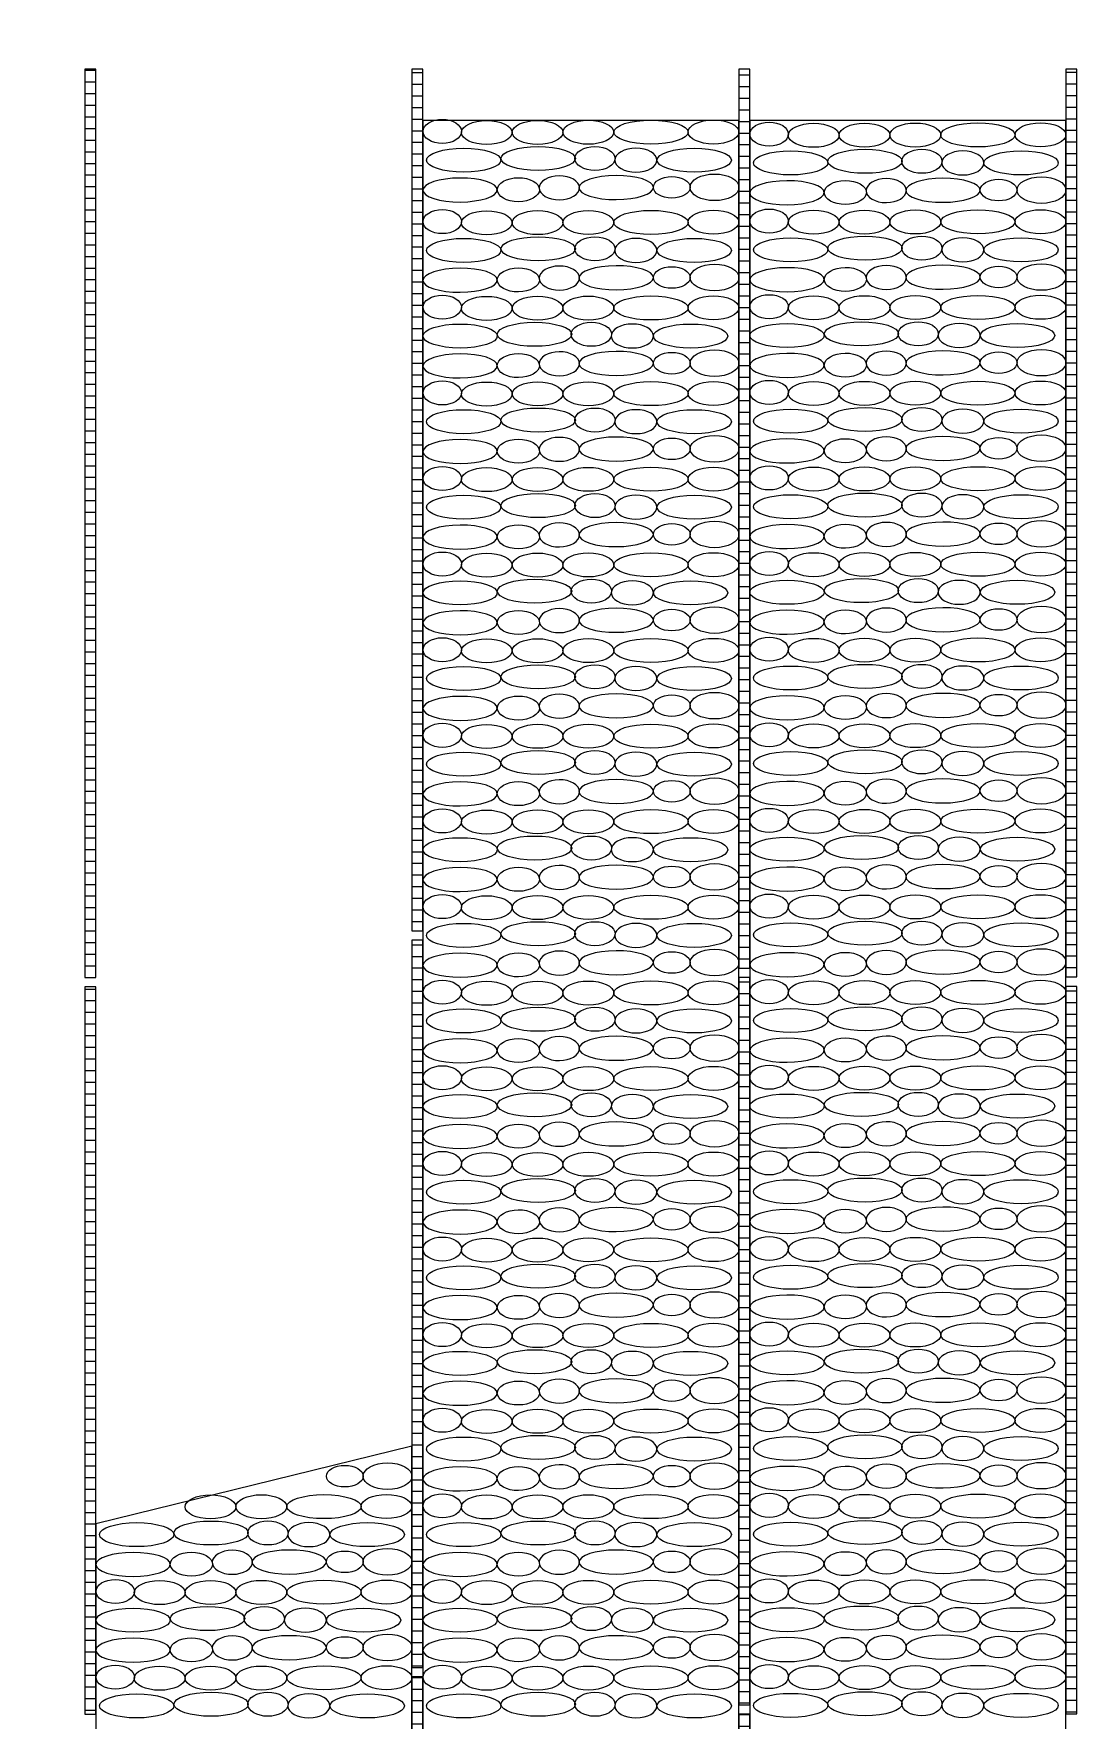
# Model space of a CAD drawing. Header units: inches. Extents: x 523 to 1492, y 69 to 539.
# Drawn here: x 613.63 to 619.3, y 332.64 to 341.84 of the extents above; entities that cross this region are included whole.
import ezdxf
from ezdxf import colors
from ezdxf.entities.mleader import LeaderData, LeaderLine
from ezdxf.math import Vec2, Vec3

# ---------------------------------------------------------------- set-up
doc = ezdxf.new("R2010")
doc.units = ezdxf.units.IN
doc.header["$MEASUREMENT"] = 0
doc.styles.get("Standard").update_dxf_attribs({"font": 'arial.ttf'})
doc.dimstyles.new('ISO-25', dxfattribs={"dimtxt": 2.5, "dimasz": 2.5, "dimexe": 1.25, "dimexo": 0, "dimtad": 1, "dimdec": 0, "dimtxsty": 'Standard', "dimcen": 2.5, "dimadec": 0, "dimazin": 0, "dimtfac": 1, "dimtdec": 0, "dimtmove": 0, "dimatfit": 3, "dimfxl": 0, "dimarcsym": 0})
pattern_1 = [(0, (17.8616, 0.25796), (1e-16, 0.3175), [])]
pattern_2 = [(0, (26.79356, 0.01436), (1e-16, 0.3175), [])]
pattern_3 = [(0, (0, 1.2741), (1e-16, 0.3175), [])]
pattern_4 = [(0, (-2e-05, -12), (1e-16, 0.3175), [])]

# ---------------------------------------------------------------- blocks, each defined once
blk = doc.blocks.new('бут')
at = {"color": 7, "linetype": 'ByBlock', "lineweight": 15}
blk.add_lwpolyline([(1777.275, -4788.042), (1785.907, -4788.042), (1785.907, -4740.129), (1777.275, -4742.251)], close=True, dxfattribs=at)
for centre, major_axis, ratio in [((1784.072, -4740.949), (-0.502, 0), 0.586261), ((1785.241, -4740.949), (-0.667, 0), 0.543772), ((1780.406, -4741.787), (0.694, 0), 0.47197), ((1781.794, -4741.783), (0.694, 0), 0.47197), ((1783.504, -4741.78), (1.016, 0), 0.322367), ((1785.214, -4741.776), (0.694, 0), 0.47197), ((1778.39, -4742.545), (1.016, 0), 0.322367), ((1780.422, -4742.5), (1.016, 0), 0.322367), ((1781.974, -4742.5), (0.549, 0), 0.596748), ((1784.685, -4742.545), (1.016, 0), 0.322367), ((1779.883, -4743.351), (0.575, 0.003), 0.569135), ((1784.072, -4743.286), (-0.502, 0), 0.586261), ((1785.241, -4743.286), (-0.667, 0), 0.543772), ((1777.803, -4744.096), (-0.525, 0), 0.625314), ((1779.018, -4744.127), (0.694, 0), 0.47197), ((1780.406, -4744.123), (0.694, 0), 0.47197), ((1781.794, -4744.12), (0.694, 0), 0.47197), ((1783.504, -4744.116), (1.016, 0), 0.322367), ((1785.214, -4744.113), (0.694, 0), 0.47197), ((1778.292, -4744.882), (1.016, 0), 0.322367), ((1780.324, -4744.837), (1.016, 0), 0.322367), ((1781.875, -4744.837), (0.549, 0), 0.596748), ((1784.586, -4744.882), (1.016, 0), 0.322367), ((1779.883, -4745.69), (0.575, 0.003), 0.569135), ((1784.072, -4745.625), (-0.502, 0), 0.586261), ((1785.241, -4745.625), (-0.667, 0), 0.543772), ((1777.803, -4746.435), (-0.525, 0), 0.625314), ((1779.018, -4746.466), (0.694, 0), 0.47197), ((1780.406, -4746.462), (0.694, 0), 0.47197), ((1781.794, -4746.459), (0.694, 0), 0.47197), ((1783.504, -4746.456), (1.016, 0), 0.322367), ((1785.214, -4746.452), (0.694, 0), 0.47197), ((1778.39, -4747.221), (1.016, 0), 0.322367), ((1780.422, -4747.176), (1.016, 0), 0.322367), ((1781.974, -4747.176), (0.549, 0), 0.596748), ((1784.685, -4747.221), (1.016, 0), 0.322367)]:
    blk.add_ellipse(centre, major_axis=major_axis, ratio=ratio, dxfattribs=at)
at = {"color": 7, "linetype": 'ByBlock', "lineweight": 15, "extrusion": (0, 0, -1)}
for centre, major_axis, ratio in [((1783.093, -4742.545), (-0.575, 0), 0.569135), ((1778.291, -4743.359), (-1.016, -0.005), 0.322367), ((1781.002, -4743.3), (-0.549, -0.003), 0.596748), ((1782.554, -4743.292), (-1.016, -0.005), 0.322367), ((1782.995, -4744.882), (-0.575, 0), 0.569135), ((1778.291, -4745.699), (-1.016, -0.005), 0.322367), ((1781.002, -4745.639), (-0.549, -0.003), 0.596748), ((1782.554, -4745.631), (-1.016, -0.005), 0.322367), ((1783.093, -4747.221), (-0.575, 0), 0.569135)]:
    blk.add_ellipse(centre, major_axis=major_axis, ratio=ratio, dxfattribs=at)
blk = doc.blocks.new('Бут.полосы')
at = {"linetype": 'ByBlock', "lineweight": 15}
h = blk.add_hatch(dxfattribs=at)
h.set_pattern_fill('ANSI31', color=22, scale=0.1, angle=315, style=0)
h.set_pattern_definition(pattern_1)
h.paths.add_polyline_path([(1973.124, -4690.534), (1972.824, -4690.534), (1972.824, -4715.076), (1973.124, -4715.076)])
h = blk.add_hatch(dxfattribs=at)
h.set_pattern_fill('ANSI31', color=22, scale=0.1, angle=315, style=0)
h.set_pattern_definition(pattern_2)
h.paths.add_polyline_path([(1982.056, -4690.534), (1981.756, -4690.534), (1981.756, -4715.319), (1982.056, -4715.319)])
h = blk.add_hatch(dxfattribs=at)
h.set_pattern_fill('ANSI31', color=22, scale=0.1, angle=315, style=0)
h.set_pattern_definition(pattern_1)
h.paths.add_polyline_path([(1973.124, -4715.334), (1972.824, -4715.334), (1972.824, -4735.189), (1973.124, -4735.189)])
h = blk.add_hatch(dxfattribs=at)
h.set_pattern_fill('ANSI31', color=22, scale=0.1, angle=315, style=0)
h.set_pattern_definition(pattern_2)
h.paths.add_polyline_path([(1982.056, -4715.577), (1981.756, -4715.577), (1981.756, -4735.433), (1982.056, -4735.433)])
h = blk.add_hatch(dxfattribs=at)
h.set_pattern_fill('ANSI31', color=22, scale=0.1, angle=315, style=0)
h.set_pattern_definition(pattern_1)
h.paths.add_polyline_path([(1973.124, -4735.447), (1972.824, -4735.447), (1972.824, -4755.303), (1973.124, -4755.303)])
at = {"color": 22, "linetype": 'ByBlock', "lineweight": 15}
for points in [[(1973.124, -4690.534), (1972.824, -4690.534), (1972.824, -4715.076), (1973.124, -4715.076)], [(1982.056, -4690.534), (1981.756, -4690.534), (1981.756, -4715.319), (1982.056, -4715.319)], [(1973.124, -4715.334), (1972.824, -4715.334), (1972.824, -4735.189), (1973.124, -4735.189)], [(1982.056, -4715.577), (1981.756, -4715.577), (1981.756, -4735.433), (1982.056, -4735.433)], [(1973.124, -4735.447), (1972.824, -4735.447), (1972.824, -4755.303), (1973.124, -4755.303)]]:
    blk.add_lwpolyline(points, close=True, dxfattribs=at)
at = {"color": 7, "linetype": 'ByBlock', "lineweight": 15}
blk.add_lwpolyline([(1973.124, -4775.784), (1981.756, -4775.784), (1981.756, -4691.934), (1973.124, -4691.934)], close=True, dxfattribs=at)
at = {"color": 253, "linetype": 'ByBlock', "lineweight": 15}
for centre, major_axis, ratio in [((1973.652, -4692.309), (-0.525, 0), 0.625314), ((1974.867, -4692.34), (0.694, 0), 0.47197), ((1976.255, -4692.337), (0.694, 0), 0.47197), ((1977.643, -4692.333), (0.694, 0), 0.47197), ((1979.353, -4692.33), (1.016, 0), 0.322367), ((1981.063, -4692.326), (0.694, 0), 0.47197), ((1974.239, -4693.095), (1.016, 0), 0.322367), ((1976.271, -4693.05), (1.016, 0), 0.322367), ((1977.823, -4693.05), (0.549, 0), 0.596748), ((1980.534, -4693.095), (1.016, 0), 0.322367), ((1975.732, -4693.901), (0.575, 0.003), 0.569135), ((1979.921, -4693.836), (-0.502, 0), 0.586261), ((1981.09, -4693.836), (-0.667, 0), 0.543772), ((1973.652, -4694.683), (-0.525, 0), 0.625314), ((1974.867, -4694.714), (0.694, 0), 0.47197), ((1976.255, -4694.71), (0.694, 0), 0.47197), ((1977.643, -4694.706), (0.694, 0), 0.47197), ((1979.353, -4694.703), (1.016, 0), 0.322367), ((1981.063, -4694.7), (0.694, 0), 0.47197), ((1974.239, -4695.469), (1.016, 0), 0.322367), ((1976.271, -4695.423), (1.016, 0), 0.322367), ((1977.823, -4695.423), (0.549, 0), 0.596748), ((1980.534, -4695.469), (1.016, 0), 0.322367), ((1981.09, -4696.21), (-0.667, 0), 0.543772), ((1975.732, -4696.275), (0.575, 0.003), 0.569135), ((1979.921, -4696.21), (-0.502, 0), 0.586261), ((1973.652, -4697.02), (-0.525, 0), 0.625314), ((1974.867, -4697.051), (0.694, 0), 0.47197), ((1976.255, -4697.047), (0.694, 0), 0.47197), ((1977.643, -4697.043), (0.694, 0), 0.47197), ((1979.353, -4697.04), (1.016, 0), 0.322367), ((1981.063, -4697.036), (0.694, 0), 0.47197), ((1974.141, -4697.805), (1.016, 0), 0.322367), ((1976.173, -4697.76), (1.016, 0), 0.322367), ((1977.724, -4697.76), (0.549, 0), 0.596748), ((1980.435, -4697.805), (1.016, 0), 0.322367), ((1975.732, -4698.614), (0.575, 0.003), 0.569135), ((1979.921, -4698.549), (-0.502, 0), 0.586261), ((1981.09, -4698.549), (-0.667, 0), 0.543772), ((1973.652, -4699.359), (-0.525, 0), 0.625314), ((1974.867, -4699.39), (0.694, 0), 0.47197), ((1976.255, -4699.386), (0.694, 0), 0.47197), ((1977.643, -4699.382), (0.694, 0), 0.47197), ((1979.353, -4699.379), (1.016, 0), 0.322367), ((1981.063, -4699.376), (0.694, 0), 0.47197), ((1974.239, -4700.144), (1.016, 0), 0.322367), ((1976.271, -4700.099), (1.016, 0), 0.322367), ((1977.823, -4700.099), (0.549, 0), 0.596748), ((1980.534, -4700.144), (1.016, 0), 0.322367), ((1975.732, -4700.951), (0.575, 0.003), 0.569135), ((1979.921, -4700.885), (-0.502, 0), 0.586261), ((1981.09, -4700.885), (-0.667, 0), 0.543772), ((1973.652, -4701.695), (-0.525, 0), 0.625314), ((1974.867, -4701.726), (0.694, 0), 0.47197), ((1976.255, -4701.723), (0.694, 0), 0.47197), ((1977.643, -4701.719), (0.694, 0), 0.47197), ((1979.353, -4701.716), (1.016, 0), 0.322367), ((1981.063, -4701.712), (0.694, 0), 0.47197), ((1974.239, -4702.481), (1.016, 0), 0.322367), ((1976.271, -4702.436), (1.016, 0), 0.322367), ((1977.823, -4702.436), (0.549, 0), 0.596748), ((1980.534, -4702.481), (1.016, 0), 0.322367), ((1975.732, -4703.287), (0.575, 0.003), 0.569135), ((1979.921, -4703.222), (-0.502, 0), 0.586261), ((1981.09, -4703.222), (-0.667, 0), 0.543772), ((1973.652, -4704.032), (-0.525, 0), 0.625314), ((1974.867, -4704.063), (0.694, 0), 0.47197), ((1976.255, -4704.059), (0.694, 0), 0.47197), ((1977.643, -4704.056), (0.694, 0), 0.47197), ((1979.353, -4704.052), (1.016, 0), 0.322367), ((1981.063, -4704.049), (0.694, 0), 0.47197), ((1974.141, -4704.818), (1.016, 0), 0.322367), ((1976.173, -4704.772), (1.016, 0), 0.322367), ((1977.724, -4704.772), (0.549, 0), 0.596748), ((1980.435, -4704.818), (1.016, 0), 0.322367), ((1975.732, -4705.626), (0.575, 0.003), 0.569135), ((1979.921, -4705.561), (-0.502, 0), 0.586261), ((1981.09, -4705.561), (-0.667, 0), 0.543772), ((1973.652, -4706.371), (-0.525, 0), 0.625314), ((1974.867, -4706.402), (0.694, 0), 0.47197), ((1976.255, -4706.398), (0.694, 0), 0.47197), ((1977.643, -4706.395), (0.694, 0), 0.47197), ((1979.353, -4706.392), (1.016, 0), 0.322367), ((1981.063, -4706.388), (0.694, 0), 0.47197), ((1974.239, -4707.157), (1.016, 0), 0.322367), ((1976.271, -4707.112), (1.016, 0), 0.322367), ((1977.823, -4707.112), (0.549, 0), 0.596748), ((1980.534, -4707.157), (1.016, 0), 0.322367), ((1975.732, -4707.963), (0.575, 0.003), 0.569135), ((1979.921, -4707.898), (-0.502, 0), 0.586261), ((1981.09, -4707.898), (-0.667, 0), 0.543772), ((1973.652, -4708.708), (-0.525, 0), 0.625314), ((1974.867, -4708.739), (0.694, 0), 0.47197), ((1976.255, -4708.735), (0.694, 0), 0.47197), ((1977.643, -4708.731), (0.694, 0), 0.47197), ((1979.353, -4708.728), (1.016, 0), 0.322367), ((1981.063, -4708.725), (0.694, 0), 0.47197), ((1974.239, -4709.493), (1.016, 0), 0.322367), ((1976.271, -4709.448), (1.016, 0), 0.322367), ((1977.823, -4709.448), (0.549, 0), 0.596748), ((1980.534, -4709.493), (1.016, 0), 0.322367), ((1975.732, -4710.3), (0.575, 0.003), 0.569135), ((1979.921, -4710.235), (-0.502, 0), 0.586261), ((1981.09, -4710.235), (-0.667, 0), 0.543772), ((1973.652, -4711.044), (-0.525, 0), 0.625314), ((1974.867, -4711.076), (0.694, 0), 0.47197), ((1976.255, -4711.072), (0.694, 0), 0.47197), ((1977.643, -4711.068), (0.694, 0), 0.47197), ((1979.353, -4711.065), (1.016, 0), 0.322367), ((1981.063, -4711.061), (0.694, 0), 0.47197), ((1974.141, -4711.83), (1.016, 0), 0.322367), ((1976.173, -4711.785), (1.016, 0), 0.322367), ((1977.724, -4711.785), (0.549, 0), 0.596748), ((1980.435, -4711.83), (1.016, 0), 0.322367), ((1975.732, -4712.639), (0.575, 0.003), 0.569135), ((1979.921, -4712.574), (-0.502, 0), 0.586261), ((1981.09, -4712.574), (-0.667, 0), 0.543772), ((1973.652, -4713.384), (-0.525, 0), 0.625314), ((1974.867, -4713.415), (0.694, 0), 0.47197), ((1976.255, -4713.411), (0.694, 0), 0.47197), ((1977.643, -4713.407), (0.694, 0), 0.47197), ((1979.353, -4713.404), (1.016, 0), 0.322367), ((1981.063, -4713.4), (0.694, 0), 0.47197), ((1976.271, -4714.124), (1.016, 0), 0.322367), ((1977.823, -4714.124), (0.549, 0), 0.596748), ((1974.239, -4714.169), (1.016, 0), 0.322367), ((1980.534, -4714.169), (1.016, 0), 0.322367), ((1975.732, -4714.975), (0.575, 0.003), 0.569135), ((1979.921, -4714.91), (-0.502, 0), 0.586261), ((1981.09, -4714.91), (-0.667, 0), 0.543772), ((1973.652, -4715.72), (-0.525, 0), 0.625314), ((1974.867, -4715.751), (0.694, 0), 0.47197), ((1976.255, -4715.747), (0.694, 0), 0.47197), ((1977.643, -4715.744), (0.694, 0), 0.47197), ((1979.353, -4715.741), (1.016, 0), 0.322367), ((1981.063, -4715.737), (0.694, 0), 0.47197), ((1974.239, -4716.506), (1.016, 0), 0.322367), ((1976.271, -4716.461), (1.016, 0), 0.322367), ((1977.823, -4716.461), (0.549, 0), 0.596748), ((1980.534, -4716.506), (1.016, 0), 0.322367), ((1975.732, -4717.312), (0.575, 0.003), 0.569135), ((1979.921, -4717.247), (-0.502, 0), 0.586261), ((1981.09, -4717.247), (-0.667, 0), 0.543772), ((1973.652, -4718.057), (-0.525, 0), 0.625314), ((1974.867, -4718.088), (0.694, 0), 0.47197), ((1976.255, -4718.084), (0.694, 0), 0.47197), ((1977.643, -4718.08), (0.694, 0), 0.47197), ((1979.353, -4718.077), (1.016, 0), 0.322367), ((1981.063, -4718.074), (0.694, 0), 0.47197), ((1974.141, -4718.843), (1.016, 0), 0.322367), ((1976.173, -4718.797), (1.016, 0), 0.322367), ((1977.724, -4718.797), (0.549, 0), 0.596748), ((1980.435, -4718.843), (1.016, 0), 0.322367), ((1975.732, -4719.651), (0.575, 0.003), 0.569135), ((1979.921, -4719.586), (-0.502, 0), 0.586261), ((1981.09, -4719.586), (-0.667, 0), 0.543772), ((1973.652, -4720.396), (-0.525, 0), 0.625314), ((1974.867, -4720.427), (0.694, 0), 0.47197), ((1976.255, -4720.423), (0.694, 0), 0.47197), ((1977.643, -4720.419), (0.694, 0), 0.47197), ((1979.353, -4720.416), (1.016, 0), 0.322367), ((1981.063, -4720.413), (0.694, 0), 0.47197), ((1974.239, -4721.182), (1.016, 0), 0.322367), ((1976.271, -4721.136), (1.016, 0), 0.322367), ((1977.823, -4721.136), (0.549, 0), 0.596748), ((1980.534, -4721.182), (1.016, 0), 0.322367), ((1979.921, -4721.923), (-0.502, 0), 0.586261), ((1981.09, -4721.923), (-0.667, 0), 0.543772), ((1975.732, -4721.988), (0.575, 0.003), 0.569135), ((1973.652, -4722.733), (-0.525, 0), 0.625314), ((1974.867, -4722.764), (0.694, 0), 0.47197), ((1976.255, -4722.76), (0.694, 0), 0.47197), ((1977.643, -4722.756), (0.694, 0), 0.47197), ((1979.353, -4722.753), (1.016, 0), 0.322367), ((1981.063, -4722.749), (0.694, 0), 0.47197), ((1974.239, -4723.518), (1.016, 0), 0.322367), ((1976.271, -4723.473), (1.016, 0), 0.322367), ((1977.823, -4723.473), (0.549, 0), 0.596748), ((1980.534, -4723.518), (1.016, 0), 0.322367), ((1981.09, -4724.259), (-0.667, 0), 0.543772), ((1975.732, -4724.324), (0.575, 0.003), 0.569135), ((1979.921, -4724.259), (-0.502, 0), 0.586261), ((1973.652, -4725.069), (-0.525, 0), 0.625314), ((1974.867, -4725.1), (0.694, 0), 0.47197), ((1976.255, -4725.097), (0.694, 0), 0.47197), ((1977.643, -4725.093), (0.694, 0), 0.47197), ((1979.353, -4725.09), (1.016, 0), 0.322367), ((1981.063, -4725.086), (0.694, 0), 0.47197), ((1974.141, -4725.855), (1.016, 0), 0.322367), ((1976.173, -4725.81), (1.016, 0), 0.322367), ((1977.724, -4725.81), (0.549, 0), 0.596748), ((1980.435, -4725.855), (1.016, 0), 0.322367), ((1981.09, -4726.598), (-0.667, 0), 0.543772), ((1975.732, -4726.664), (0.575, 0.003), 0.569135), ((1979.921, -4726.598), (-0.502, 0), 0.586261), ((1973.652, -4727.408), (-0.525, 0), 0.625314), ((1974.867, -4727.439), (0.694, 0), 0.47197), ((1976.255, -4727.436), (0.694, 0), 0.47197), ((1977.643, -4727.432), (0.694, 0), 0.47197), ((1979.353, -4727.429), (1.016, 0), 0.322367), ((1981.063, -4727.425), (0.694, 0), 0.47197), ((1974.239, -4728.194), (1.016, 0), 0.322367), ((1976.271, -4728.149), (1.016, 0), 0.322367), ((1977.823, -4728.149), (0.549, 0), 0.596748), ((1980.534, -4728.194), (1.016, 0), 0.322367), ((1975.732, -4729), (0.575, 0.003), 0.569135), ((1979.921, -4728.935), (-0.502, 0), 0.586261), ((1981.09, -4728.935), (-0.667, 0), 0.543772), ((1973.652, -4729.745), (-0.525, 0), 0.625314), ((1974.867, -4729.776), (0.694, 0), 0.47197), ((1976.255, -4729.772), (0.694, 0), 0.47197), ((1977.643, -4729.769), (0.694, 0), 0.47197), ((1979.353, -4729.765), (1.016, 0), 0.322367), ((1981.063, -4729.762), (0.694, 0), 0.47197), ((1974.239, -4730.531), (1.016, 0), 0.322367), ((1976.271, -4730.486), (1.016, 0), 0.322367), ((1977.823, -4730.486), (0.549, 0), 0.596748), ((1980.534, -4730.531), (1.016, 0), 0.322367), ((1975.732, -4731.337), (0.575, 0.003), 0.569135), ((1979.921, -4731.272), (-0.502, 0), 0.586261), ((1981.09, -4731.272), (-0.667, 0), 0.543772), ((1973.652, -4732.082), (-0.525, 0), 0.625314), ((1974.867, -4732.113), (0.694, 0), 0.47197), ((1976.255, -4732.109), (0.694, 0), 0.47197), ((1977.643, -4732.105), (0.694, 0), 0.47197), ((1979.353, -4732.102), (1.016, 0), 0.322367), ((1981.063, -4732.098), (0.694, 0), 0.47197), ((1974.141, -4732.867), (1.016, 0), 0.322367), ((1976.173, -4732.822), (1.016, 0), 0.322367), ((1977.724, -4732.822), (0.549, 0), 0.596748), ((1980.435, -4732.867), (1.016, 0), 0.322367), ((1975.732, -4733.676), (0.575, 0.003), 0.569135), ((1979.921, -4733.611), (-0.502, 0), 0.586261), ((1981.09, -4733.611), (-0.667, 0), 0.543772), ((1973.652, -4734.421), (-0.525, 0), 0.625314), ((1974.867, -4734.452), (0.694, 0), 0.47197), ((1976.255, -4734.448), (0.694, 0), 0.47197), ((1977.643, -4734.444), (0.694, 0), 0.47197), ((1979.353, -4734.441), (1.016, 0), 0.322367), ((1981.063, -4734.438), (0.694, 0), 0.47197), ((1974.239, -4735.206), (1.016, 0), 0.322367), ((1976.271, -4735.161), (1.016, 0), 0.322367), ((1977.823, -4735.161), (0.549, 0), 0.596748), ((1980.534, -4735.206), (1.016, 0), 0.322367)]:
    blk.add_ellipse(centre, major_axis=major_axis, ratio=ratio, dxfattribs=at)
at = {"color": 253, "linetype": 'ByBlock', "lineweight": 15, "extrusion": (0, 0, -1)}
for centre, major_axis, ratio in [((1978.942, -4693.095), (-0.575, 0), 0.569135), ((1974.14, -4693.909), (-1.016, -0.005), 0.322367), ((1976.851, -4693.85), (-0.549, -0.003), 0.596748), ((1978.402, -4693.842), (-1.016, -0.005), 0.322367), ((1978.942, -4695.469), (-0.575, 0), 0.569135), ((1974.14, -4696.283), (-1.016, -0.005), 0.322367), ((1976.851, -4696.224), (-0.549, -0.003), 0.596748), ((1978.402, -4696.216), (-1.016, -0.005), 0.322367), ((1978.844, -4697.805), (-0.575, 0), 0.569135), ((1974.14, -4698.622), (-1.016, -0.005), 0.322367), ((1976.851, -4698.563), (-0.549, -0.003), 0.596748), ((1978.402, -4698.555), (-1.016, -0.005), 0.322367), ((1978.942, -4700.144), (-0.575, 0), 0.569135), ((1974.14, -4700.959), (-1.016, -0.005), 0.322367), ((1976.851, -4700.9), (-0.549, -0.003), 0.596748), ((1978.402, -4700.892), (-1.016, -0.005), 0.322367), ((1978.942, -4702.481), (-0.575, 0), 0.569135), ((1974.14, -4703.295), (-1.016, -0.005), 0.322367), ((1976.851, -4703.236), (-0.549, -0.003), 0.596748), ((1978.402, -4703.228), (-1.016, -0.005), 0.322367), ((1978.844, -4704.818), (-0.575, 0), 0.569135), ((1974.14, -4705.635), (-1.016, -0.005), 0.322367), ((1976.851, -4705.575), (-0.549, -0.003), 0.596748), ((1978.402, -4705.567), (-1.016, -0.005), 0.322367), ((1978.942, -4707.157), (-0.575, 0), 0.569135), ((1974.14, -4707.971), (-1.016, -0.005), 0.322367), ((1976.851, -4707.912), (-0.549, -0.003), 0.596748), ((1978.402, -4707.904), (-1.016, -0.005), 0.322367), ((1978.942, -4709.493), (-0.575, 0), 0.569135), ((1974.14, -4710.308), (-1.016, -0.005), 0.322367), ((1976.851, -4710.249), (-0.549, -0.003), 0.596748), ((1978.402, -4710.241), (-1.016, -0.005), 0.322367), ((1978.844, -4711.83), (-0.575, 0), 0.569135), ((1974.14, -4712.647), (-1.016, -0.005), 0.322367), ((1976.851, -4712.588), (-0.549, -0.003), 0.596748), ((1978.402, -4712.58), (-1.016, -0.005), 0.322367), ((1978.942, -4714.169), (-0.575, 0), 0.569135), ((1974.14, -4714.984), (-1.016, -0.005), 0.322367), ((1976.851, -4714.924), (-0.549, -0.003), 0.596748), ((1978.402, -4714.916), (-1.016, -0.005), 0.322367), ((1978.942, -4716.506), (-0.575, 0), 0.569135), ((1974.14, -4717.32), (-1.016, -0.005), 0.322367), ((1976.851, -4717.261), (-0.549, -0.003), 0.596748), ((1978.402, -4717.253), (-1.016, -0.005), 0.322367), ((1978.844, -4718.843), (-0.575, 0), 0.569135), ((1974.14, -4719.659), (-1.016, -0.005), 0.322367), ((1976.851, -4719.6), (-0.549, -0.003), 0.596748), ((1978.402, -4719.592), (-1.016, -0.005), 0.322367), ((1978.942, -4721.182), (-0.575, 0), 0.569135), ((1976.851, -4721.937), (-0.549, -0.003), 0.596748), ((1978.402, -4721.929), (-1.016, -0.005), 0.322367), ((1974.14, -4721.996), (-1.016, -0.005), 0.322367), ((1978.942, -4723.518), (-0.575, 0), 0.569135), ((1978.402, -4724.265), (-1.016, -0.005), 0.322367), ((1974.14, -4724.333), (-1.016, -0.005), 0.322367), ((1976.851, -4724.273), (-0.549, -0.003), 0.596748), ((1978.844, -4725.855), (-0.575, 0), 0.569135), ((1974.14, -4726.672), (-1.016, -0.005), 0.322367), ((1976.851, -4726.613), (-0.549, -0.003), 0.596748), ((1978.402, -4726.605), (-1.016, -0.005), 0.322367), ((1978.942, -4728.194), (-0.575, 0), 0.569135), ((1974.14, -4729.008), (-1.016, -0.005), 0.322367), ((1976.851, -4728.949), (-0.549, -0.003), 0.596748), ((1978.402, -4728.941), (-1.016, -0.005), 0.322367), ((1978.942, -4730.531), (-0.575, 0), 0.569135), ((1974.14, -4731.345), (-1.016, -0.005), 0.322367), ((1976.851, -4731.286), (-0.549, -0.003), 0.596748), ((1978.402, -4731.278), (-1.016, -0.005), 0.322367), ((1978.844, -4732.867), (-0.575, 0), 0.569135), ((1974.14, -4733.684), (-1.016, -0.005), 0.322367), ((1976.851, -4733.625), (-0.549, -0.003), 0.596748), ((1978.402, -4733.617), (-1.016, -0.005), 0.322367), ((1978.942, -4735.206), (-0.575, 0), 0.569135)]:
    blk.add_ellipse(centre, major_axis=major_axis, ratio=ratio, dxfattribs=at)
blk = doc.blocks.new('Бут.дорожка 8м')
at = {"linetype": 'ByBlock', "lineweight": 15}
h = blk.add_hatch(dxfattribs=at)
h.set_pattern_fill('ANSI31', color=22, scale=0.1, angle=315, style=0)
h.set_pattern_definition(pattern_3)
h.paths.add_polyline_path([(1955.263, -4690.534), (1954.963, -4690.534), (1954.963, -4714.06), (1955.263, -4714.06)])
h = blk.add_hatch(dxfattribs=at)
h.set_pattern_fill('ANSI31', color=22, scale=0.1, angle=315, style=0)
h.set_pattern_definition(pattern_3)
h.paths.add_polyline_path([(1955.263, -4714.317), (1954.963, -4714.317), (1954.963, -4734.173), (1955.263, -4734.173)])
h = blk.add_hatch(dxfattribs=at)
h.set_pattern_fill('ANSI31', color=22, scale=0.1, angle=315, style=0)
h.set_pattern_definition(pattern_3)
h.paths.add_polyline_path([(1955.263, -4734.431), (1954.963, -4734.431), (1954.963, -4754.287), (1955.263, -4754.287)])
at = {"color": 22, "linetype": 'ByBlock', "lineweight": 15}
for points in [[(1955.263, -4690.534), (1954.963, -4690.534), (1954.963, -4714.06), (1955.263, -4714.06)], [(1955.263, -4714.317), (1954.963, -4714.317), (1954.963, -4734.173), (1955.263, -4734.173)], [(1955.263, -4734.431), (1954.963, -4734.431), (1954.963, -4754.287), (1955.263, -4754.287)]]:
    blk.add_lwpolyline(points, close=True, dxfattribs=at)
at = {"color": 7, "linetype": 'ByBlock', "lineweight": 15}
blk.add_lwpolyline([(1955.263, -4776.042), (1963.895, -4776.042), (1963.895, -4691.934), (1955.263, -4691.934)], close=True, dxfattribs=at)
at = {"color": 253, "linetype": 'ByBlock', "lineweight": 15}
for centre, major_axis, ratio in [((1955.791, -4692.234), (-0.525, 0), 0.625314), ((1957.006, -4692.265), (0.694, 0), 0.47197), ((1958.394, -4692.261), (0.694, 0), 0.47197), ((1959.781, -4692.257), (0.694, 0), 0.47197), ((1961.491, -4692.254), (1.016, 0), 0.322367), ((1963.201, -4692.251), (0.694, 0), 0.47197), ((1958.41, -4692.974), (1.016, 0), 0.322367), ((1959.962, -4692.974), (0.549, 0), 0.596748), ((1956.378, -4693.019), (1.016, 0), 0.322367), ((1962.672, -4693.019), (1.016, 0), 0.322367), ((1957.87, -4693.826), (0.575, 0.003), 0.569135), ((1962.059, -4693.761), (-0.502, 0), 0.586261), ((1963.228, -4693.761), (-0.667, 0), 0.543772), ((1955.791, -4694.697), (-0.525, 0), 0.625314), ((1957.006, -4694.728), (0.694, 0), 0.47197), ((1958.394, -4694.725), (0.694, 0), 0.47197), ((1959.781, -4694.721), (0.694, 0), 0.47197), ((1961.491, -4694.718), (1.016, 0), 0.322367), ((1963.201, -4694.714), (0.694, 0), 0.47197), ((1956.378, -4695.483), (1.016, 0), 0.322367), ((1958.41, -4695.438), (1.016, 0), 0.322367), ((1959.962, -4695.438), (0.549, 0), 0.596748), ((1962.672, -4695.483), (1.016, 0), 0.322367), ((1963.228, -4696.224), (-0.667, 0), 0.543772), ((1957.87, -4696.289), (0.575, 0.003), 0.569135), ((1962.059, -4696.224), (-0.502, 0), 0.586261), ((1955.791, -4697.034), (-0.525, 0), 0.625314), ((1957.006, -4697.065), (0.694, 0), 0.47197), ((1958.394, -4697.061), (0.694, 0), 0.47197), ((1959.781, -4697.057), (0.694, 0), 0.47197), ((1961.491, -4697.054), (1.016, 0), 0.322367), ((1963.201, -4697.051), (0.694, 0), 0.47197), ((1956.279, -4697.82), (1.016, 0), 0.322367), ((1958.311, -4697.774), (1.016, 0), 0.322367), ((1959.863, -4697.774), (0.549, 0), 0.596748), ((1962.573, -4697.82), (1.016, 0), 0.322367), ((1957.87, -4698.628), (0.575, 0.003), 0.569135), ((1962.059, -4698.563), (-0.502, 0), 0.586261), ((1963.228, -4698.563), (-0.667, 0), 0.543772), ((1955.791, -4699.373), (-0.525, 0), 0.625314), ((1957.006, -4699.404), (0.694, 0), 0.47197), ((1958.394, -4699.4), (0.694, 0), 0.47197), ((1959.781, -4699.397), (0.694, 0), 0.47197), ((1961.491, -4699.393), (1.016, 0), 0.322367), ((1963.201, -4699.39), (0.694, 0), 0.47197), ((1956.378, -4700.159), (1.016, 0), 0.322367), ((1958.41, -4700.114), (1.016, 0), 0.322367), ((1959.962, -4700.114), (0.549, 0), 0.596748), ((1962.672, -4700.159), (1.016, 0), 0.322367), ((1957.87, -4700.965), (0.575, 0.003), 0.569135), ((1962.059, -4700.9), (-0.502, 0), 0.586261), ((1963.228, -4700.9), (-0.667, 0), 0.543772), ((1955.791, -4701.71), (-0.525, 0), 0.625314), ((1961.491, -4701.73), (1.016, 0), 0.322367), ((1963.201, -4701.727), (0.694, 0), 0.47197), ((1957.006, -4701.741), (0.694, 0), 0.47197), ((1958.394, -4701.737), (0.694, 0), 0.47197), ((1959.781, -4701.733), (0.694, 0), 0.47197), ((1956.378, -4702.495), (1.016, 0), 0.322367), ((1958.41, -4702.45), (1.016, 0), 0.322367), ((1959.962, -4702.45), (0.549, 0), 0.596748), ((1962.672, -4702.495), (1.016, 0), 0.322367), ((1957.87, -4703.302), (0.575, 0.003), 0.569135), ((1962.059, -4703.236), (-0.502, 0), 0.586261), ((1963.228, -4703.236), (-0.667, 0), 0.543772), ((1955.791, -4704.046), (-0.525, 0), 0.625314), ((1957.006, -4704.077), (0.694, 0), 0.47197), ((1958.394, -4704.074), (0.694, 0), 0.47197), ((1959.781, -4704.07), (0.694, 0), 0.47197), ((1961.491, -4704.067), (1.016, 0), 0.322367), ((1963.201, -4704.063), (0.694, 0), 0.47197), ((1956.279, -4704.832), (1.016, 0), 0.322367), ((1958.311, -4704.787), (1.016, 0), 0.322367), ((1959.863, -4704.787), (0.549, 0), 0.596748), ((1962.573, -4704.832), (1.016, 0), 0.322367), ((1957.87, -4705.641), (0.575, 0.003), 0.569135), ((1962.059, -4705.576), (-0.502, 0), 0.586261), ((1963.228, -4705.576), (-0.667, 0), 0.543772), ((1955.791, -4706.386), (-0.525, 0), 0.625314), ((1957.006, -4706.417), (0.694, 0), 0.47197), ((1958.394, -4706.413), (0.694, 0), 0.47197), ((1959.781, -4706.409), (0.694, 0), 0.47197), ((1961.491, -4706.406), (1.016, 0), 0.322367), ((1963.201, -4706.402), (0.694, 0), 0.47197), ((1956.378, -4707.171), (1.016, 0), 0.322367), ((1958.41, -4707.126), (1.016, 0), 0.322367), ((1959.962, -4707.126), (0.549, 0), 0.596748), ((1962.672, -4707.171), (1.016, 0), 0.322367), ((1957.87, -4707.977), (0.575, 0.003), 0.569135), ((1962.059, -4707.912), (-0.502, 0), 0.586261), ((1963.228, -4707.912), (-0.667, 0), 0.543772), ((1955.791, -4708.722), (-0.525, 0), 0.625314), ((1957.006, -4708.753), (0.694, 0), 0.47197), ((1958.394, -4708.749), (0.694, 0), 0.47197), ((1959.781, -4708.746), (0.694, 0), 0.47197), ((1961.491, -4708.743), (1.016, 0), 0.322367), ((1963.201, -4708.739), (0.694, 0), 0.47197), ((1956.378, -4709.508), (1.016, 0), 0.322367), ((1958.41, -4709.463), (1.016, 0), 0.322367), ((1959.962, -4709.463), (0.549, 0), 0.596748), ((1962.672, -4709.508), (1.016, 0), 0.322367), ((1957.87, -4710.314), (0.575, 0.003), 0.569135), ((1962.059, -4710.249), (-0.502, 0), 0.586261), ((1963.228, -4710.249), (-0.667, 0), 0.543772), ((1955.791, -4711.059), (-0.525, 0), 0.625314), ((1957.006, -4711.09), (0.694, 0), 0.47197), ((1958.394, -4711.086), (0.694, 0), 0.47197), ((1959.781, -4711.082), (0.694, 0), 0.47197), ((1961.491, -4711.079), (1.016, 0), 0.322367), ((1963.201, -4711.076), (0.694, 0), 0.47197), ((1956.279, -4711.844), (1.016, 0), 0.322367), ((1958.311, -4711.799), (1.016, 0), 0.322367), ((1959.863, -4711.799), (0.549, 0), 0.596748), ((1962.573, -4711.844), (1.016, 0), 0.322367), ((1957.87, -4712.653), (0.575, 0.003), 0.569135), ((1962.059, -4712.588), (-0.502, 0), 0.586261), ((1963.228, -4712.588), (-0.667, 0), 0.543772), ((1955.791, -4713.398), (-0.525, 0), 0.625314), ((1957.006, -4713.429), (0.694, 0), 0.47197), ((1958.394, -4713.425), (0.694, 0), 0.47197), ((1959.781, -4713.421), (0.694, 0), 0.47197), ((1961.491, -4713.418), (1.016, 0), 0.322367), ((1963.201, -4713.415), (0.694, 0), 0.47197), ((1958.41, -4714.138), (1.016, 0), 0.322367), ((1959.962, -4714.138), (0.549, 0), 0.596748), ((1956.378, -4714.184), (1.016, 0), 0.322367), ((1962.672, -4714.184), (1.016, 0), 0.322367), ((1957.87, -4714.99), (0.575, 0.003), 0.569135), ((1962.059, -4714.925), (-0.502, 0), 0.586261), ((1963.228, -4714.925), (-0.667, 0), 0.543772), ((1955.791, -4715.735), (-0.525, 0), 0.625314), ((1957.006, -4715.766), (0.694, 0), 0.47197), ((1958.394, -4715.762), (0.694, 0), 0.47197), ((1959.781, -4715.758), (0.694, 0), 0.47197), ((1961.491, -4715.755), (1.016, 0), 0.322367), ((1963.201, -4715.751), (0.694, 0), 0.47197), ((1956.378, -4716.52), (1.016, 0), 0.322367), ((1958.41, -4716.475), (1.016, 0), 0.322367), ((1959.962, -4716.475), (0.549, 0), 0.596748), ((1962.672, -4716.52), (1.016, 0), 0.322367), ((1957.87, -4717.326), (0.575, 0.003), 0.569135), ((1962.059, -4717.261), (-0.502, 0), 0.586261), ((1963.228, -4717.261), (-0.667, 0), 0.543772), ((1955.791, -4718.071), (-0.525, 0), 0.625314), ((1957.006, -4718.102), (0.694, 0), 0.47197), ((1958.394, -4718.099), (0.694, 0), 0.47197), ((1959.781, -4718.095), (0.694, 0), 0.47197), ((1961.491, -4718.092), (1.016, 0), 0.322367), ((1963.201, -4718.088), (0.694, 0), 0.47197), ((1956.279, -4718.857), (1.016, 0), 0.322367), ((1958.311, -4718.812), (1.016, 0), 0.322367), ((1959.863, -4718.812), (0.549, 0), 0.596748), ((1962.573, -4718.857), (1.016, 0), 0.322367), ((1957.87, -4719.665), (0.575, 0.003), 0.569135), ((1962.059, -4719.6), (-0.502, 0), 0.586261), ((1963.228, -4719.6), (-0.667, 0), 0.543772), ((1955.791, -4720.41), (-0.525, 0), 0.625314), ((1957.006, -4720.441), (0.694, 0), 0.47197), ((1958.394, -4720.438), (0.694, 0), 0.47197), ((1959.781, -4720.434), (0.694, 0), 0.47197), ((1961.491, -4720.431), (1.016, 0), 0.322367), ((1963.201, -4720.427), (0.694, 0), 0.47197), ((1956.378, -4721.196), (1.016, 0), 0.322367), ((1958.41, -4721.151), (1.016, 0), 0.322367), ((1959.962, -4721.151), (0.549, 0), 0.596748), ((1962.672, -4721.196), (1.016, 0), 0.322367), ((1963.228, -4721.937), (-0.667, 0), 0.543772), ((1957.87, -4722.002), (0.575, 0.003), 0.569135), ((1962.059, -4721.937), (-0.502, 0), 0.586261), ((1955.791, -4722.747), (-0.525, 0), 0.625314), ((1957.006, -4722.778), (0.694, 0), 0.47197), ((1958.394, -4722.774), (0.694, 0), 0.47197), ((1959.781, -4722.77), (0.694, 0), 0.47197), ((1961.491, -4722.767), (1.016, 0), 0.322367), ((1963.201, -4722.764), (0.694, 0), 0.47197), ((1956.378, -4723.533), (1.016, 0), 0.322367), ((1958.41, -4723.487), (1.016, 0), 0.322367), ((1959.962, -4723.487), (0.549, 0), 0.596748), ((1962.672, -4723.533), (1.016, 0), 0.322367), ((1963.228, -4724.274), (-0.667, 0), 0.543772), ((1957.87, -4724.339), (0.575, 0.003), 0.569135), ((1962.059, -4724.274), (-0.502, 0), 0.586261), ((1955.791, -4725.084), (-0.525, 0), 0.625314), ((1957.006, -4725.115), (0.694, 0), 0.47197), ((1958.394, -4725.111), (0.694, 0), 0.47197), ((1959.781, -4725.107), (0.694, 0), 0.47197), ((1961.491, -4725.104), (1.016, 0), 0.322367), ((1963.201, -4725.1), (0.694, 0), 0.47197), ((1956.279, -4725.869), (1.016, 0), 0.322367), ((1958.311, -4725.824), (1.016, 0), 0.322367), ((1959.863, -4725.824), (0.549, 0), 0.596748), ((1962.573, -4725.869), (1.016, 0), 0.322367), ((1957.87, -4726.678), (0.575, 0.003), 0.569135), ((1962.059, -4726.613), (-0.502, 0), 0.586261), ((1963.228, -4726.613), (-0.667, 0), 0.543772), ((1955.791, -4727.423), (-0.525, 0), 0.625314), ((1957.006, -4727.454), (0.694, 0), 0.47197), ((1958.394, -4727.45), (0.694, 0), 0.47197), ((1959.781, -4727.446), (0.694, 0), 0.47197), ((1961.491, -4727.443), (1.016, 0), 0.322367), ((1963.201, -4727.44), (0.694, 0), 0.47197), ((1956.378, -4728.208), (1.016, 0), 0.322367), ((1958.41, -4728.163), (1.016, 0), 0.322367), ((1959.962, -4728.163), (0.549, 0), 0.596748), ((1962.672, -4728.208), (1.016, 0), 0.322367), ((1957.87, -4729.015), (0.575, 0.003), 0.569135), ((1962.059, -4728.949), (-0.502, 0), 0.586261), ((1963.228, -4728.949), (-0.667, 0), 0.543772), ((1955.791, -4729.759), (-0.525, 0), 0.625314), ((1959.781, -4729.783), (0.694, 0), 0.47197), ((1961.491, -4729.78), (1.016, 0), 0.322367), ((1963.201, -4729.776), (0.694, 0), 0.47197), ((1957.006, -4729.79), (0.694, 0), 0.47197), ((1958.394, -4729.787), (0.694, 0), 0.47197), ((1956.378, -4730.545), (1.016, 0), 0.322367), ((1958.41, -4730.5), (1.016, 0), 0.322367), ((1959.962, -4730.5), (0.549, 0), 0.596748), ((1962.672, -4730.545), (1.016, 0), 0.322367), ((1957.87, -4731.351), (0.575, 0.003), 0.569135), ((1962.059, -4731.286), (-0.502, 0), 0.586261), ((1963.228, -4731.286), (-0.667, 0), 0.543772), ((1955.791, -4732.096), (-0.525, 0), 0.625314), ((1957.006, -4732.127), (0.694, 0), 0.47197), ((1958.394, -4732.123), (0.694, 0), 0.47197), ((1959.781, -4732.12), (0.694, 0), 0.47197), ((1961.491, -4732.116), (1.016, 0), 0.322367), ((1963.201, -4732.113), (0.694, 0), 0.47197), ((1956.279, -4732.882), (1.016, 0), 0.322367), ((1958.311, -4732.837), (1.016, 0), 0.322367), ((1959.863, -4732.837), (0.549, 0), 0.596748), ((1962.573, -4732.882), (1.016, 0), 0.322367), ((1957.87, -4733.69), (0.575, 0.003), 0.569135), ((1962.059, -4733.625), (-0.502, 0), 0.586261), ((1963.228, -4733.625), (-0.667, 0), 0.543772), ((1955.791, -4734.435), (-0.525, 0), 0.625314), ((1957.006, -4734.466), (0.694, 0), 0.47197), ((1958.394, -4734.462), (0.694, 0), 0.47197), ((1959.781, -4734.459), (0.694, 0), 0.47197), ((1961.491, -4734.456), (1.016, 0), 0.322367), ((1963.201, -4734.452), (0.694, 0), 0.47197), ((1956.378, -4735.221), (1.016, 0), 0.322367), ((1958.41, -4735.176), (1.016, 0), 0.322367), ((1959.962, -4735.176), (0.549, 0), 0.596748), ((1962.672, -4735.221), (1.016, 0), 0.322367)]:
    blk.add_ellipse(centre, major_axis=major_axis, ratio=ratio, dxfattribs=at)
at = {"color": 253, "linetype": 'ByBlock', "lineweight": 15, "extrusion": (0, 0, -1)}
for centre, major_axis, ratio in [((1961.081, -4693.019), (-0.575, 0), 0.569135), ((1956.279, -4693.834), (-1.016, -0.005), 0.322367), ((1958.989, -4693.775), (-0.549, -0.003), 0.596748), ((1960.541, -4693.767), (-1.016, -0.005), 0.322367), ((1961.081, -4695.483), (-0.575, 0), 0.569135), ((1956.279, -4696.297), (-1.016, -0.005), 0.322367), ((1958.989, -4696.238), (-0.549, -0.003), 0.596748), ((1960.541, -4696.23), (-1.016, -0.005), 0.322367), ((1960.982, -4697.82), (-0.575, 0), 0.569135), ((1956.279, -4698.636), (-1.016, -0.005), 0.322367), ((1958.989, -4698.577), (-0.549, -0.003), 0.596748), ((1960.541, -4698.569), (-1.016, -0.005), 0.322367), ((1961.081, -4700.159), (-0.575, 0), 0.569135), ((1956.279, -4700.973), (-1.016, -0.005), 0.322367), ((1958.989, -4700.914), (-0.549, -0.003), 0.596748), ((1960.541, -4700.906), (-1.016, -0.005), 0.322367), ((1961.081, -4702.495), (-0.575, 0), 0.569135), ((1956.279, -4703.31), (-1.016, -0.005), 0.322367), ((1958.989, -4703.251), (-0.549, -0.003), 0.596748), ((1960.541, -4703.243), (-1.016, -0.005), 0.322367), ((1960.982, -4704.832), (-0.575, 0), 0.569135), ((1956.279, -4705.649), (-1.016, -0.005), 0.322367), ((1958.989, -4705.59), (-0.549, -0.003), 0.596748), ((1960.541, -4705.582), (-1.016, -0.005), 0.322367), ((1961.081, -4707.171), (-0.575, 0), 0.569135), ((1956.279, -4707.986), (-1.016, -0.005), 0.322367), ((1958.989, -4707.926), (-0.549, -0.003), 0.596748), ((1960.541, -4707.918), (-1.016, -0.005), 0.322367), ((1961.081, -4709.508), (-0.575, 0), 0.569135), ((1956.279, -4710.322), (-1.016, -0.005), 0.322367), ((1958.989, -4710.263), (-0.549, -0.003), 0.596748), ((1960.541, -4710.255), (-1.016, -0.005), 0.322367), ((1960.982, -4711.844), (-0.575, 0), 0.569135), ((1956.279, -4712.661), (-1.016, -0.005), 0.322367), ((1958.989, -4712.602), (-0.549, -0.003), 0.596748), ((1960.541, -4712.594), (-1.016, -0.005), 0.322367), ((1961.081, -4714.184), (-0.575, 0), 0.569135), ((1956.279, -4714.998), (-1.016, -0.005), 0.322367), ((1958.989, -4714.939), (-0.549, -0.003), 0.596748), ((1960.541, -4714.931), (-1.016, -0.005), 0.322367), ((1961.081, -4716.52), (-0.575, 0), 0.569135), ((1956.279, -4717.335), (-1.016, -0.005), 0.322367), ((1958.989, -4717.275), (-0.549, -0.003), 0.596748), ((1960.541, -4717.267), (-1.016, -0.005), 0.322367), ((1960.982, -4718.857), (-0.575, 0), 0.569135), ((1958.989, -4719.615), (-0.549, -0.003), 0.596748), ((1960.541, -4719.606), (-1.016, -0.005), 0.322367), ((1956.279, -4719.674), (-1.016, -0.005), 0.322367), ((1961.081, -4721.196), (-0.575, 0), 0.569135), ((1958.989, -4721.951), (-0.549, -0.003), 0.596748), ((1960.541, -4721.943), (-1.016, -0.005), 0.322367), ((1956.279, -4722.01), (-1.016, -0.005), 0.322367), ((1961.081, -4723.533), (-0.575, 0), 0.569135), ((1956.279, -4724.347), (-1.016, -0.005), 0.322367), ((1958.989, -4724.288), (-0.549, -0.003), 0.596748), ((1960.541, -4724.28), (-1.016, -0.005), 0.322367), ((1960.982, -4725.869), (-0.575, 0), 0.569135), ((1956.279, -4726.686), (-1.016, -0.005), 0.322367), ((1958.989, -4726.627), (-0.549, -0.003), 0.596748), ((1960.541, -4726.619), (-1.016, -0.005), 0.322367), ((1961.081, -4728.208), (-0.575, 0), 0.569135), ((1956.279, -4729.023), (-1.016, -0.005), 0.322367), ((1958.989, -4728.964), (-0.549, -0.003), 0.596748), ((1960.541, -4728.956), (-1.016, -0.005), 0.322367), ((1961.081, -4730.545), (-0.575, 0), 0.569135), ((1956.279, -4731.359), (-1.016, -0.005), 0.322367), ((1958.989, -4731.3), (-0.549, -0.003), 0.596748), ((1960.541, -4731.292), (-1.016, -0.005), 0.322367), ((1960.982, -4732.882), (-0.575, 0), 0.569135), ((1956.279, -4733.699), (-1.016, -0.005), 0.322367), ((1958.989, -4733.639), (-0.549, -0.003), 0.596748), ((1960.541, -4733.631), (-1.016, -0.005), 0.322367), ((1961.081, -4735.221), (-0.575, 0), 0.569135)]:
    blk.add_ellipse(centre, major_axis=major_axis, ratio=ratio, dxfattribs=at)
blk = doc.blocks.new('Бутовая 8м + прорывной')
at = {"linetype": 'ByBlock', "lineweight": 15}
h = blk.add_hatch(dxfattribs=at)
h.set_pattern_fill('ANSI31', color=22, scale=0.1, angle=315, style=0)
h.set_pattern_definition(pattern_4)
h.paths.add_polyline_path([(1955.263, -4702.534), (1954.963, -4702.534), (1954.963, -4727.334), (1955.263, -4727.334)])
h = blk.add_hatch(dxfattribs=at)
h.set_pattern_fill('ANSI31', color=22, scale=0.1, angle=315, style=0)
h.set_pattern_definition(pattern_4)
h.paths.add_polyline_path([(1955.263, -4727.592), (1954.963, -4727.592), (1954.963, -4747.447), (1955.263, -4747.447)])
at = {"color": 22, "linetype": 'ByBlock', "lineweight": 15}
for points in [[(1955.263, -4702.534), (1954.963, -4702.534), (1954.963, -4727.334), (1955.263, -4727.334)], [(1955.263, -4727.592), (1954.963, -4727.592), (1954.963, -4747.447), (1955.263, -4747.447)]]:
    blk.add_lwpolyline(points, close=True, dxfattribs=at)
at = {"color": 7, "linetype": 'ByBlock', "lineweight": 15}
blk.add_lwpolyline([(1955.263, -4788.042), (1963.895, -4788.042), (1963.895, -4740.129), (1955.263, -4742.251)], close=True, dxfattribs=at)
for name, p in [('Бут.дорожка 8м', (8.932, -12)), ('Бут.полосы', (0, -12)), ('бут', (177.987, 0))]:
    blk.add_blockref(name, p, dxfattribs=at)
blk = doc.blocks.new('*D230')
at = {"color": 0, "linetype": 'ByBlock', "lineweight": -2}
for p, q in [((616.6767, 475.4867), (592.5799, 475.4867)), ((593.8299, 266.9867), (593.8299, 473.9867)), ((604.2494, 265.4867), (592.5799, 265.4867))]:
    blk.add_line(p, q, dxfattribs=at)
at = {"color": 0, "linetype": 'ByBlock'}
for points in [[(593.5799, 473.9867), (594.0799, 473.9867), (593.8299, 475.4867)], [(593.5799, 266.9867), (594.0799, 266.9867), (593.8299, 265.4867)]]:
    blk.add_solid(points, dxfattribs=at)
at = {"layer": 'Defpoints', "color": 0, "linetype": 'ByBlock'}
for p in [(593.8299, 475.4867), (616.6767, 475.4867), (604.2494, 265.4867)]:
    blk.add_point(p, dxfattribs=at)
at = {"color": 0, "linetype": 'ByBlock', "lineweight": 15, "insert": (592.8662, 370.4867), "char_height": 1.3, "attachment_point": 5, "rotation": 90}
blk.add_mtext('105м', dxfattribs=at)

msp = doc.modelspace()

# ---------------------------------------------------------------- block references
at = {"color": 7, "linetype": 'ByBlock', "lineweight": 15, "xscale": 0.2000000000000455, "yscale": 0.2000000000000455, "zscale": 0.2000000000000455}
msp.add_blockref('Бутовая 8м + прорывной', (222.9164, 1282.1562), dxfattribs=at)

# ---------------------------------------------------------------- dimensions: what is measured, and where the dimension line sits
at = {"color": 7, "linetype": 'ByBlock', "lineweight": 15}
dim = msp.add_linear_dim(base=(593.8299, 475.4867), p1=(604.2494, 265.4867), p2=(616.6767, 475.4867), angle=90, text='105м', dimstyle='ISO-25', override={"dimtxt": 1.3, "dimasz": 1.5, "dimgap": 0.3, "dimlfac": 100, "dimrnd": 0.05, "dimtmove": 1, "dimfxl": 1.25}, dxfattribs=at)
dim.commit()
dim.dimension.update_dxf_attribs({"geometry": '*D230', "text_midpoint": (592.8662, 370.4867)})

# ---------------------------------------------------------------- leaders
ml = msp.add_multileader_mtext('Standard', dxfattribs=at)
ml.set_content('посадочная крепь ОКУ-02', color=7)
ml.set_leader_properties()
ml.build(insert=Vec2(0, 0))
ml.multileader.update_dxf_attribs({"dogleg_length": 1, "arrow_head_size": 1})
ctx = ml.context
ctx.base_point, ctx.char_height, ctx.arrow_head_size, ctx.landing_gap_size, ctx.plane_origin, ctx.plane_x_axis, ctx.plane_y_axis = Vec3(609.7166, 327.9527), 1.3, 1, 0.25, Vec3(606.3196, 328.0426), Vec3(0, 1), Vec3(-1, 0)
ctx.text_align_type = 2
notes = []
notes.append((ctx, [(1, (1, 1, 0), (609.7166, 350.6625), (0, -1), 0.5, [(0, [(611.975, 354.7281)], 0, [])])]))
ctx.mtext.insert, ctx.mtext.text_direction, ctx.mtext.rotation, ctx.mtext.alignment, ctx.mtext.flow_direction = Vec3(608.8862, 349.9125), Vec3(0, 1), 1.570796, 3, 5
for ctx, leaders in notes:
    for number, flags, end, landing, length, lines in leaders:
        leader = LeaderData()
        leader.index, (leader.has_last_leader_line, leader.has_dogleg_vector, leader.attachment_direction) = number, flags
        leader.last_leader_point, leader.dogleg_vector, leader.dogleg_length = Vec3(end), Vec3(landing), length
        for number, points, colour, breaks in lines:
            line = LeaderLine()
            line.index, line.vertices, line.color, line.breaks = number, Vec3.list(points), colors.encode_raw_color(colour), breaks
            leader.lines.append(line)
        ctx.leaders.append(leader)

doc.saveas('drawing.dxf')
